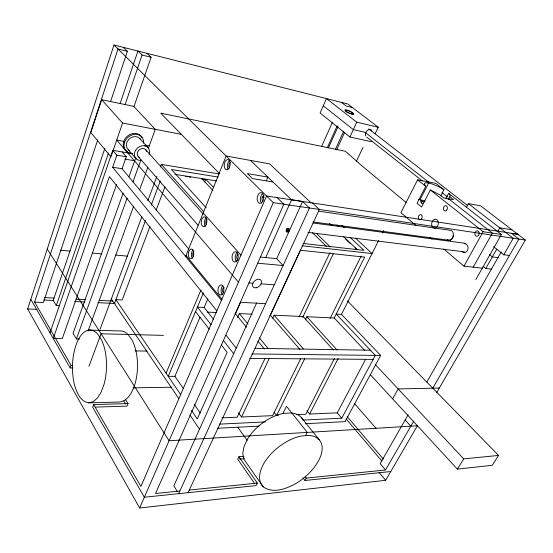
<?xml version="1.0" encoding="UTF-8"?>
<svg xmlns="http://www.w3.org/2000/svg" width="553" height="553" viewBox="0 0 553 553"><rect width="100%" height="100%" fill="white"/><g stroke="black" fill="none" stroke-linecap="round" stroke-linejoin="round"><path stroke-width="0.83" d="M286.15 230.47C287.415 232.239 289.606 228.161 287.145 228.748M47.233 249.078L169.073 440.727L417.37 425.782L385.669 480.308L139.632 508L27.65 308.961L113.98 45L347.733 103.957L378.238 127.259L375.134 133.798M72.74 367.939L70.169 367.945L71.088 365.402L34.597 302.097L118.024 49.01L127.384 51.346L110.593 101.545M146.898 53.309L151.087 57.27L134.033 106.411L101.711 99.706L90.865 132.596L110.946 156.845L110.565 156.782M289.413 230.677L289.558 230.242A1.942 1.355 -45.1 0 0 287.684 229.018A1.942 1.355 -45.1 0 0 286.447 231.748A1.942 1.355 -45.1 0 0 289.171 231.106L289.413 230.677L287.125 228.818M97.763 139.881L43.348 302.512L34.597 302.097M59.689 305.726L56.309 305.567L53.219 300.438L104.925 148.204M120.181 103.3L137.925 51.042L142.08 55.017L151.087 57.27M56.309 305.567L108.506 153.091M125.116 104.558L142.08 55.017M50.012 332.802L112.784 150.333L132.851 153.734M111.222 156.036L122.579 123.049L101.711 99.706M221.421 300.293L112.674 167.248L116.863 155.186L112.784 150.333M116.531 184.529L62.254 338.664L53.261 338.471L109.418 176.642L216.859 310.827M188.794 249.085L122.095 168.72L126.305 156.755L122.192 151.923M123.132 193.128L73.044 333.39L76.397 338.968L79.556 339.037M128.925 176.912L135.824 157.584M145.149 145.971L144.596 145.792A8.157 6.747 -41.1 0 0 134.545 152.808A8.157 6.747 -41.1 0 0 141.285 160.425M76.397 338.968L127.135 198.085M132.969 181.889L140.842 160.031M148.432 148.204L155.262 129.34L133.681 106.335M88.045 331.04L133.646 206.151M139.563 189.928L147.858 167.22M100.052 329.401L141.886 216.797M147.872 200.677L156.852 176.504M160.446 166.833L161.345 164.414L219.237 173.953M88.922 366.349L101.075 333.77L163.425 335.381M114.423 303.542L145.474 220.55M151.211 205.211L160.273 180.997M149.981 226.467L122.206 299.989L115.874 299.65L180.824 394.807M156.077 210.313L164.932 186.879M95.254 407.112L127.017 406.13L128.04 403.6L93.678 404.589L92.683 407.188L144.34 497.244L256.08 485.582L257.332 483.094L238.903 456.75L237.707 459.204L254.629 483.502M204.658 182.013L205.771 179.207L213.451 187.343M185.628 256.509L226.136 156.008L269.608 163.888L311.042 202.771M166.066 373.185L200.933 289.972M203.393 292.855L168.243 376.365L174.907 376.317L183.181 388.303M174.907 376.317L199.951 317.36M213.734 319.62L204.154 307.461L207.831 298.8M266.297 180.769L267.873 177.091L247.412 173.628L252.438 178.578L272.961 181.978M139.632 508L273.272 202.661L113.98 45M235.371 314.028L240.603 302.242M237.569 317.484L239.311 313.579L252.168 314.18M265.723 257.567L291.528 199.799L250.516 160.425M321.57 146.517L332.533 122.144M286.454 231.437L286.71 230.884M256.703 302.871L173.856 485.838L177.333 491.527M289.295 230.884L276.7 258.707L283.108 265.537L257.691 263.207M289.489 230.463L302.609 201.486L291.528 199.799M327.252 147.789L337.199 125.842M328.406 147.9L338.001 126.748M335.484 149.199L343.731 131.165M178.633 493.663L309.466 207.983L302.609 201.486M336.625 149.891L344.512 132.679M349.911 136.992L356.754 122.172L326.47 98.593L320.111 113.006L349.911 136.992L371.374 141.734M269.995 315.825L300.383 250.267M188.089 492.675L319.378 209.442L312.493 202.986L266.546 195.997L140.877 486.46L93.678 404.589M272.657 318.307L274.101 315.196L303.148 316.551L333.39 350.021M356.339 161.504L362.955 147.471M265.053 358.351L237.292 417.183L221.981 417.847M300.659 358.766L272.65 415.649L241.509 417.003L269.283 358.455M299.104 316.924L329.954 252.666M302.595 317.519L333.293 253.855M305.353 319.814L306.853 316.724L334.24 317.996L364.786 350.464M274.012 412.116L276.618 415.476L304.655 358.8M330.065 318.535L361.15 256.08M282.756 413.741L286.495 406.234L307.254 432.411L305.574 435.66M334.24 317.996L364.669 257.131L300.279 250.233M303.085 420.073L341.761 418.192L375.307 355.372L336.189 314.097L341.478 314.367L378.611 240.534M382.469 232.868L383.623 230.573M440.824 195.769L443.983 189.748L435.799 183.375L417.577 179.877L400.911 212.732L415.794 225.347M334.461 358.399L305.913 414.211L296.436 414.619M443.983 189.748L441.024 187.979A14.274 3.463 26.4 0 0 424.642 184.896L425.741 186.333L417.066 203.241L421.58 206.94L430.345 189.969L439.766 194.829L443.658 197.898L453.536 199.661L449.644 196.619L450.114 195.949L449.762 194.787L448.594 193.336L445.808 198.624M306.943 410.727L309.639 414.045L338.215 358.427M421.365 202.958L422.146 201.444L420.045 199.73L428.603 183.078L426.771 181.64M448.034 199.668L449.644 196.619M309.639 414.045L337.247 412.849L365.485 359.54M302.933 477.764L304.973 480.481L306.244 478.096L385.524 469.988L413.782 421.068M341.478 314.367L380.664 355.434L345.107 421.635L305.484 423.702M466.435 207.327L468.426 203.649L480.55 205.799L525.35 240.037L436.732 392.478M443.769 249.05L463.96 266.159L483.115 231.714L501.419 234.444L475.836 279.569M392.651 398.824L398.16 388.939L439.31 388.033M473.223 267.168L492.364 233.096L448.621 198.783M497.645 231.61L499.76 227.857L511.884 229.751M483.087 266.332L485.741 268.53L496.746 249.175M408.135 414.722L380.16 463.628L385.524 469.988M426.812 382.082L501.218 252.023M493.642 246.693L503.755 254.767L513.232 238.26L525.35 240.037M432.778 388.178L518.894 239.09L511.753 233.608L518.375 234.313L312.493 202.986M457.366 469.11L463.725 458.872L498.557 455.43L492.232 465.308L457.366 469.11L370.337 374.692M88.743 402.861L93.208 401.692L97.446 398.049L101.144 392.146L104.019 384.37A36.422 17.053 -88.9 0 0 101.337 339.535L97.701 334.033A36.422 17.053 -88.9 0 0 77.275 341.761C71.772 355.33 71.185 370.572 74.434 384.764C76.667 392.098 80.088 401.54 88.743 402.861L119.324 402.024C128.365 401.091 132.464 391.51 135.001 383.955A35.572 17.572 -89 0 0 132.105 340.192L128.344 334.814A35.572 17.572 -89 0 0 119.462 330.943L89.095 330.079M464.202 243.624L466.642 244.198L468.066 247.025A4.576 3.56 -80.3 0 1 465.944 252.078A4.576 3.56 -80.3 0 1 461.7 251.193M304.973 480.481L390.771 471.529M179.849 491.023L155.531 493.504L283.862 204.216L277.088 197.601M189.306 490.055L257.332 483.094M239.408 459.066L244.502 458.665M238.903 456.75L244.011 456.349M217.633 428.278L258.977 426.121M219.389 424.144L265.447 421.904M276.618 415.476L278.339 415.407M133.1 387.853L171.672 387.218M71.088 365.402L72.802 365.402M249.818 358.434L373.171 359.374M251.857 353.941L380.664 355.434M135.209 350.92L147.174 351.072M255.037 348.307L370.42 350.222M27.65 308.961L37.113 309.362M207.34 312.092L216.603 312.528M204.154 307.461L197.386 307.122L211.156 324.784M43.798 299.968L53.219 300.438M74.586 301.503L84.941 302.014M97.881 302.664L115.142 303.521M44.599 297.562L54.028 298.053M76.1 299.194L85.48 299.678M99.125 300.383L112.764 301.088M240.361 302.27L265.634 303.694M248.933 282.949L252.908 283.24M261.085 283.841L274.281 284.816M60.166 250.219L69.982 251.083M92.275 253.039L101.724 253.868M115.466 255.078L127.494 256.129M260.256 257.034L276.728 258.638M463.96 266.159L482.306 268.157M485.741 268.53L491.423 269.145M302.049 245.753L372.058 253.557L355.703 238.343M303.079 243.458L363.985 250.378L350.139 237.417M498.011 257.629L492.336 256.938L489.377 254.539M307.931 232.391L464.479 251.864M503.755 254.767L509.424 255.486M313.074 221.967L449.029 240.272M313.019 222.963L465.073 243.292M318.307 211.122L449.914 230.255A5.046 3.843 -79.7 0 1 453.052 232.834A5.046 3.843 -79.7 0 1 452.61 237.859L451.898 238.882A5.046 3.843 -79.7 0 1 448.041 240.078M273.272 202.661L309.452 208.018M309.466 207.983L513.232 238.26L468.426 203.649M262.316 197.131L263.981 197.38M112.674 167.248L122.095 168.72M174.983 174.326L216.582 180.921M185.69 176.469L187.356 176.732M189.029 176.995L190.702 177.257M205.605 179.614L201.562 178.978L201.727 178.571L212.919 190.488M218.221 177.078L171.492 169.508L206.165 207.81M124.867 159.133L134.697 160.743M116.863 155.186L126.305 156.755M145.356 145.197L149.269 145.895M122.579 123.049L181.536 134.393M365.844 132.478L353.319 129.609L323.277 105.823M356.754 122.172L378.238 127.259M352.489 107.593L346.178 106.017L341.429 102.367M144.596 145.792L146.351 146.365A8.157 6.747 -41.1 0 1 149.04 154.315M263.207 486.847C273.797 494.251 287.532 488.354 297.479 482.596C307.178 476.23 315.777 467.693 320.394 456.889A36.643 19.998 -38 0 0 308.698 435.405L301.281 436.013A36.643 19.998 -38 0 0 264.293 462.674C260.11 469.787 256.689 480.025 263.207 486.847L243.735 458.99L242.795 453.218L244.025 446.478L247.378 439.248A35.751 20.357 -37.8 0 1 283.571 413.402L290.913 412.953A35.751 20.357 -37.8 0 1 302.788 419.43M368.754 128.877L467.741 205.612M448.594 193.336L501.419 234.444M365.167 132.409L429.038 182.442M441.951 192.555L447.384 196.813M366.736 137.116L422.25 180.845M417.577 179.877L425.741 186.333M430.345 189.969L483.115 231.714M406.13 202.488L361.641 165.582L345.335 151.266L160.709 113.165L219.327 173.407M430.089 237.458L432.038 239.11M341.865 225.465L344.381 227.808M336.915 225.05L338.18 226.225M329.519 223.405L332.028 225.769M343.309 236.407L357.1 249.41M345.632 239.166L350.014 243.299M355.026 248.034L356.906 249.804M316.205 233.207L330.314 246.942M123.298 47.351L127.384 51.346M312.521 232.751L326.602 246.52M287.214 228.52L288.3 229.606M286.592 229.44L287.691 230.539M287.042 228.956L288.12 230.041M286.959 229.087L288.037 230.179M286.827 229.232L287.913 230.325M286.731 229.336L287.816 230.435M286.461 229.536L287.56 230.649M286.178 229.682L287.27 230.795M347.45 300.95L498.557 455.43M375.21 364.455L463.725 458.872M405.149 419.948L410.831 426.176M306.853 316.724L337.136 350.084M139.632 138.326L147.796 147.402M161.345 164.414L203.801 211.764M203.193 212.933L240.949 255.161M145.612 149.538L203.297 214.156M354.673 403.821L376.005 428.271M138.326 156.672L198.05 225.216M124.584 142.301L123.761 141.347L116.711 140.089L238.467 282.175M274.101 315.196L303.369 348.902M128.158 149.573L136.149 158.808M270.175 315.016L299.94 349.482M347.215 416.665L383.34 459.094M346.157 418.939L381.846 461.008M337.247 412.849L341.761 418.192M379.047 472.386L385.669 480.308M239.311 313.579L247.993 324.093M259.392 337.883L268.074 348.39M235.136 313.385L246.5 327.231M257.871 341.07L264.362 348.978M186.043 255.479L221.877 299.235M301.454 417.591L319.226 439.808M225.977 335.159L236.09 347.989M223.343 340.406L233.732 353.733M195.527 311.546L209.221 329.256M221.331 344.927L227.124 352.42L197.29 418.918L191.476 410.409M305.221 476.741L306.244 478.096M238.454 412.835L241.509 417.003M237.721 427.186L247.226 440.375M194.38 404.52L200.221 412.98M111.347 299L178.847 398.658M189.921 415.006L199.55 429.218M125.372 399.266L128.04 403.6M123.865 400.987L125.662 403.925M30.802 299.318L70.169 367.945M422.63 203.732A4.528 1.182 26.5 0 1 420.854 201.582A4.528 1.182 26.5 0 1 424.027 201.997M418.524 199.55A14.15 3.698 26.5 0 1 425.077 201.154M453.163 235.765A4.763 3.636 -79.7 0 1 452.928 236.988L452.458 238.129A4.763 3.636 -79.7 0 1 447.315 239.726M288.797 228.728A1.942 1.355 -45.1 0 1 288.127 230.767A1.942 1.355 -45.1 0 1 286.095 231.334M262.986 201.036A2.703 1.631 -81.9 0 1 262.101 197.78A2.703 1.631 -81.9 0 1 264.258 195.831M229.73 167.704A2.578 1.465 -81.1 0 1 228.866 164.981A2.578 1.465 -81.1 0 1 230.518 162.658M222.202 294.39A5.108 2.972 -86.3 0 1 222.907 285.597M223.827 292.703A2.551 1.486 -86.3 0 1 222.555 289.993A2.551 1.486 -86.3 0 1 224.235 287.615M236.373 261.569A5.205 3.076 -84.8 0 1 237.099 252.603M238.053 259.772A2.606 1.535 -84.8 0 1 236.719 257.421A2.606 1.535 -84.8 0 1 238.073 254.65M205.405 226.391A4.97 2.786 -83.7 0 1 206.089 217.841M206.587 224.518A2.482 1.389 -83.7 0 1 205.744 222.112A2.482 1.389 -83.7 0 1 206.967 219.741M192.423 258.279A4.873 2.696 -85 0 1 193.087 249.88M193.26 256.226A2.44 1.348 -85 0 1 192.79 253.765A2.44 1.348 -85 0 1 193.937 251.795M227.926 168.962A5.157 2.938 -81.1 0 1 229.944 160.335M261.61 203.11A5.399 3.256 -81.9 0 1 262.364 193.833M127.467 151.674A10.514 8.813 -41.1 0 1 126.678 136.798A10.514 8.813 -41.1 0 1 141.927 137.497M132.215 153.485A10.528 8.813 -41.1 0 1 124.114 144.222A10.528 8.813 -41.1 0 1 134.987 134.317A10.528 8.813 -41.1 0 1 143.628 143.096M129.609 150.582A8.039 6.733 -41.1 0 1 129.029 139.225A8.039 6.733 -41.1 0 1 140.676 139.736M139.238 157.301A5.101 4.217 -41.1 0 1 139.425 149.718A5.101 4.217 -41.1 0 1 146.628 151.487M365.81 135.962A4.12 2.82 -52.9 0 1 367.489 130.39A4.12 2.82 -52.9 0 1 371.982 131.026M434.727 219.41L434.506 219.444A4.431 3.311 -79.3 0 0 431.686 224.808A4.431 3.311 -79.3 0 0 435.501 227.947A4.431 3.311 -79.3 0 0 438.329 222.589L437.63 220.599A4.431 3.311 -79.3 0 0 435.377 219.299L434.727 219.41M352.842 114.042L351.625 113.911A4.23 0.899 24.8 0 1 346.213 111.353A4.23 0.899 24.8 0 1 346.966 110.303L348.812 110.918A4.23 0.899 24.8 0 1 352.849 114.042M421.455 218.995A2.565 1.88 -79.3 0 0 420.964 214.737A2.565 1.88 -79.3 0 0 418.379 217.854A2.565 1.88 -79.3 0 0 421.455 218.995M446.651 210.168A2.641 1.984 -77.7 0 0 446.133 205.806A2.641 1.984 -77.7 0 0 443.395 209.027A2.641 1.984 -77.7 0 0 446.651 210.168M478.38 235.53A2.73 2.143 -78.5 0 0 477.806 230.981A2.73 2.143 -78.5 0 0 474.882 234.251A2.73 2.143 -78.5 0 0 478.38 235.53M223.274 292.772A5.122 2.965 -86.3 0 0 221.311 284.85A5.122 2.965 -86.3 0 0 218.159 292.24A5.122 2.965 -86.3 0 0 223.274 292.772M237.016 260.677A5.219 3.069 -84.8 0 0 236.318 251.898A5.219 3.069 -84.8 0 0 232.066 258.064A5.219 3.069 -84.8 0 0 237.016 260.677M205.778 225.271A4.984 2.779 -83.7 0 0 205.163 216.963A4.984 2.779 -83.7 0 0 201.278 223.025A4.984 2.779 -83.7 0 0 205.778 225.271M229.039 168.119A5.171 2.931 -81.2 0 0 228.375 159.658A5.171 2.931 -81.2 0 0 224.242 166.225A5.171 2.931 -81.2 0 0 229.039 168.119M262.475 201.693A5.412 3.249 -81.9 0 0 261.714 192.734A5.412 3.249 -81.9 0 0 257.173 199.446A5.412 3.249 -81.9 0 0 262.475 201.693M192.686 257.421A4.887 2.689 -85 0 0 192.105 249.203A4.887 2.689 -85 0 0 188.359 254.995A4.887 2.689 -85 0 0 192.686 257.421M256.177 287.774A5.164 3.525 -41.4 0 0 261.265 280.71A5.164 3.525 -41.4 0 0 253.564 282.106A5.164 3.525 -41.4 0 0 256.177 287.774M346.565 111.817A4.887 1.037 24.8 0 0 353.706 114.188A4.887 1.037 24.8 0 0 347.588 110.31A4.887 1.037 24.8 0 0 346.565 111.817"/></g></svg>
